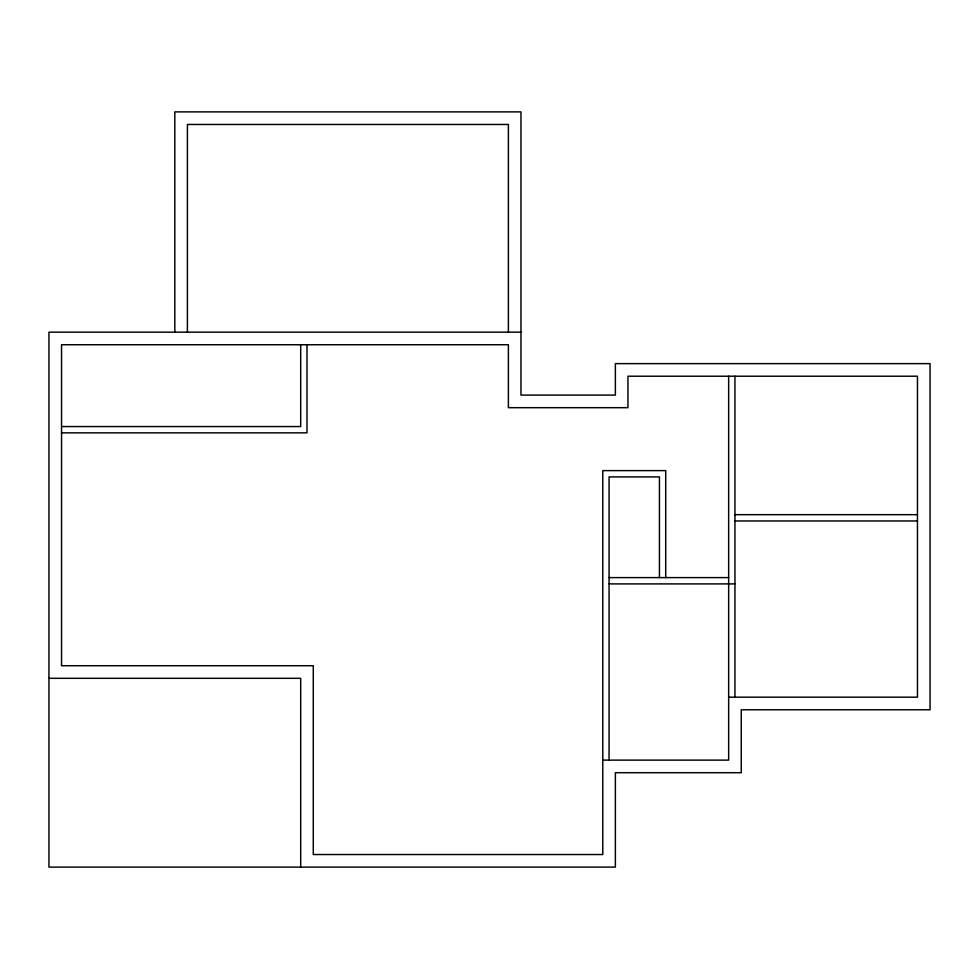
<?xml version="1.0" encoding="UTF-8"?>
<svg xmlns="http://www.w3.org/2000/svg" width="979" height="979" viewBox="0 0 979 979"><rect width="100%" height="100%" fill="white"/><g stroke="black" fill="none" stroke-linecap="round" stroke-linejoin="round"><path stroke-width="1.47" d="M520.963 332.162L48.95 332.162L48.95 867.113L615.375 867.113L615.375 772.712L741.238 772.712L741.238 709.775L930.05 709.775L930.05 363.625L615.375 363.625L615.375 395.1L520.963 395.1L520.963 111.887L174.825 111.887L174.825 332.162M61.542 426.563L300.688 426.563L300.688 344.743M61.542 432.853L306.99 432.853L306.99 344.743M734.948 514.673L917.458 514.673M734.948 520.963L917.458 520.963M609.073 577.61L728.657 577.61M609.073 583.9L734.948 583.9M48.95 678.312L300.688 678.312L300.688 867.113M728.657 697.183L917.458 697.183L917.458 376.217L627.955 376.217L627.955 407.68L508.382 407.68L508.382 344.743L61.542 344.743L61.542 665.72L313.28 665.72L313.28 854.532L602.783 854.532L602.783 470.618L665.72 470.618L665.72 577.61M602.783 760.12L728.657 760.12L728.657 376.217M734.948 376.217L734.948 697.183M659.43 577.61L659.43 476.908L609.073 476.908L609.073 760.12M508.382 332.162L508.382 124.468L187.405 124.468L187.405 332.162"/></g></svg>
